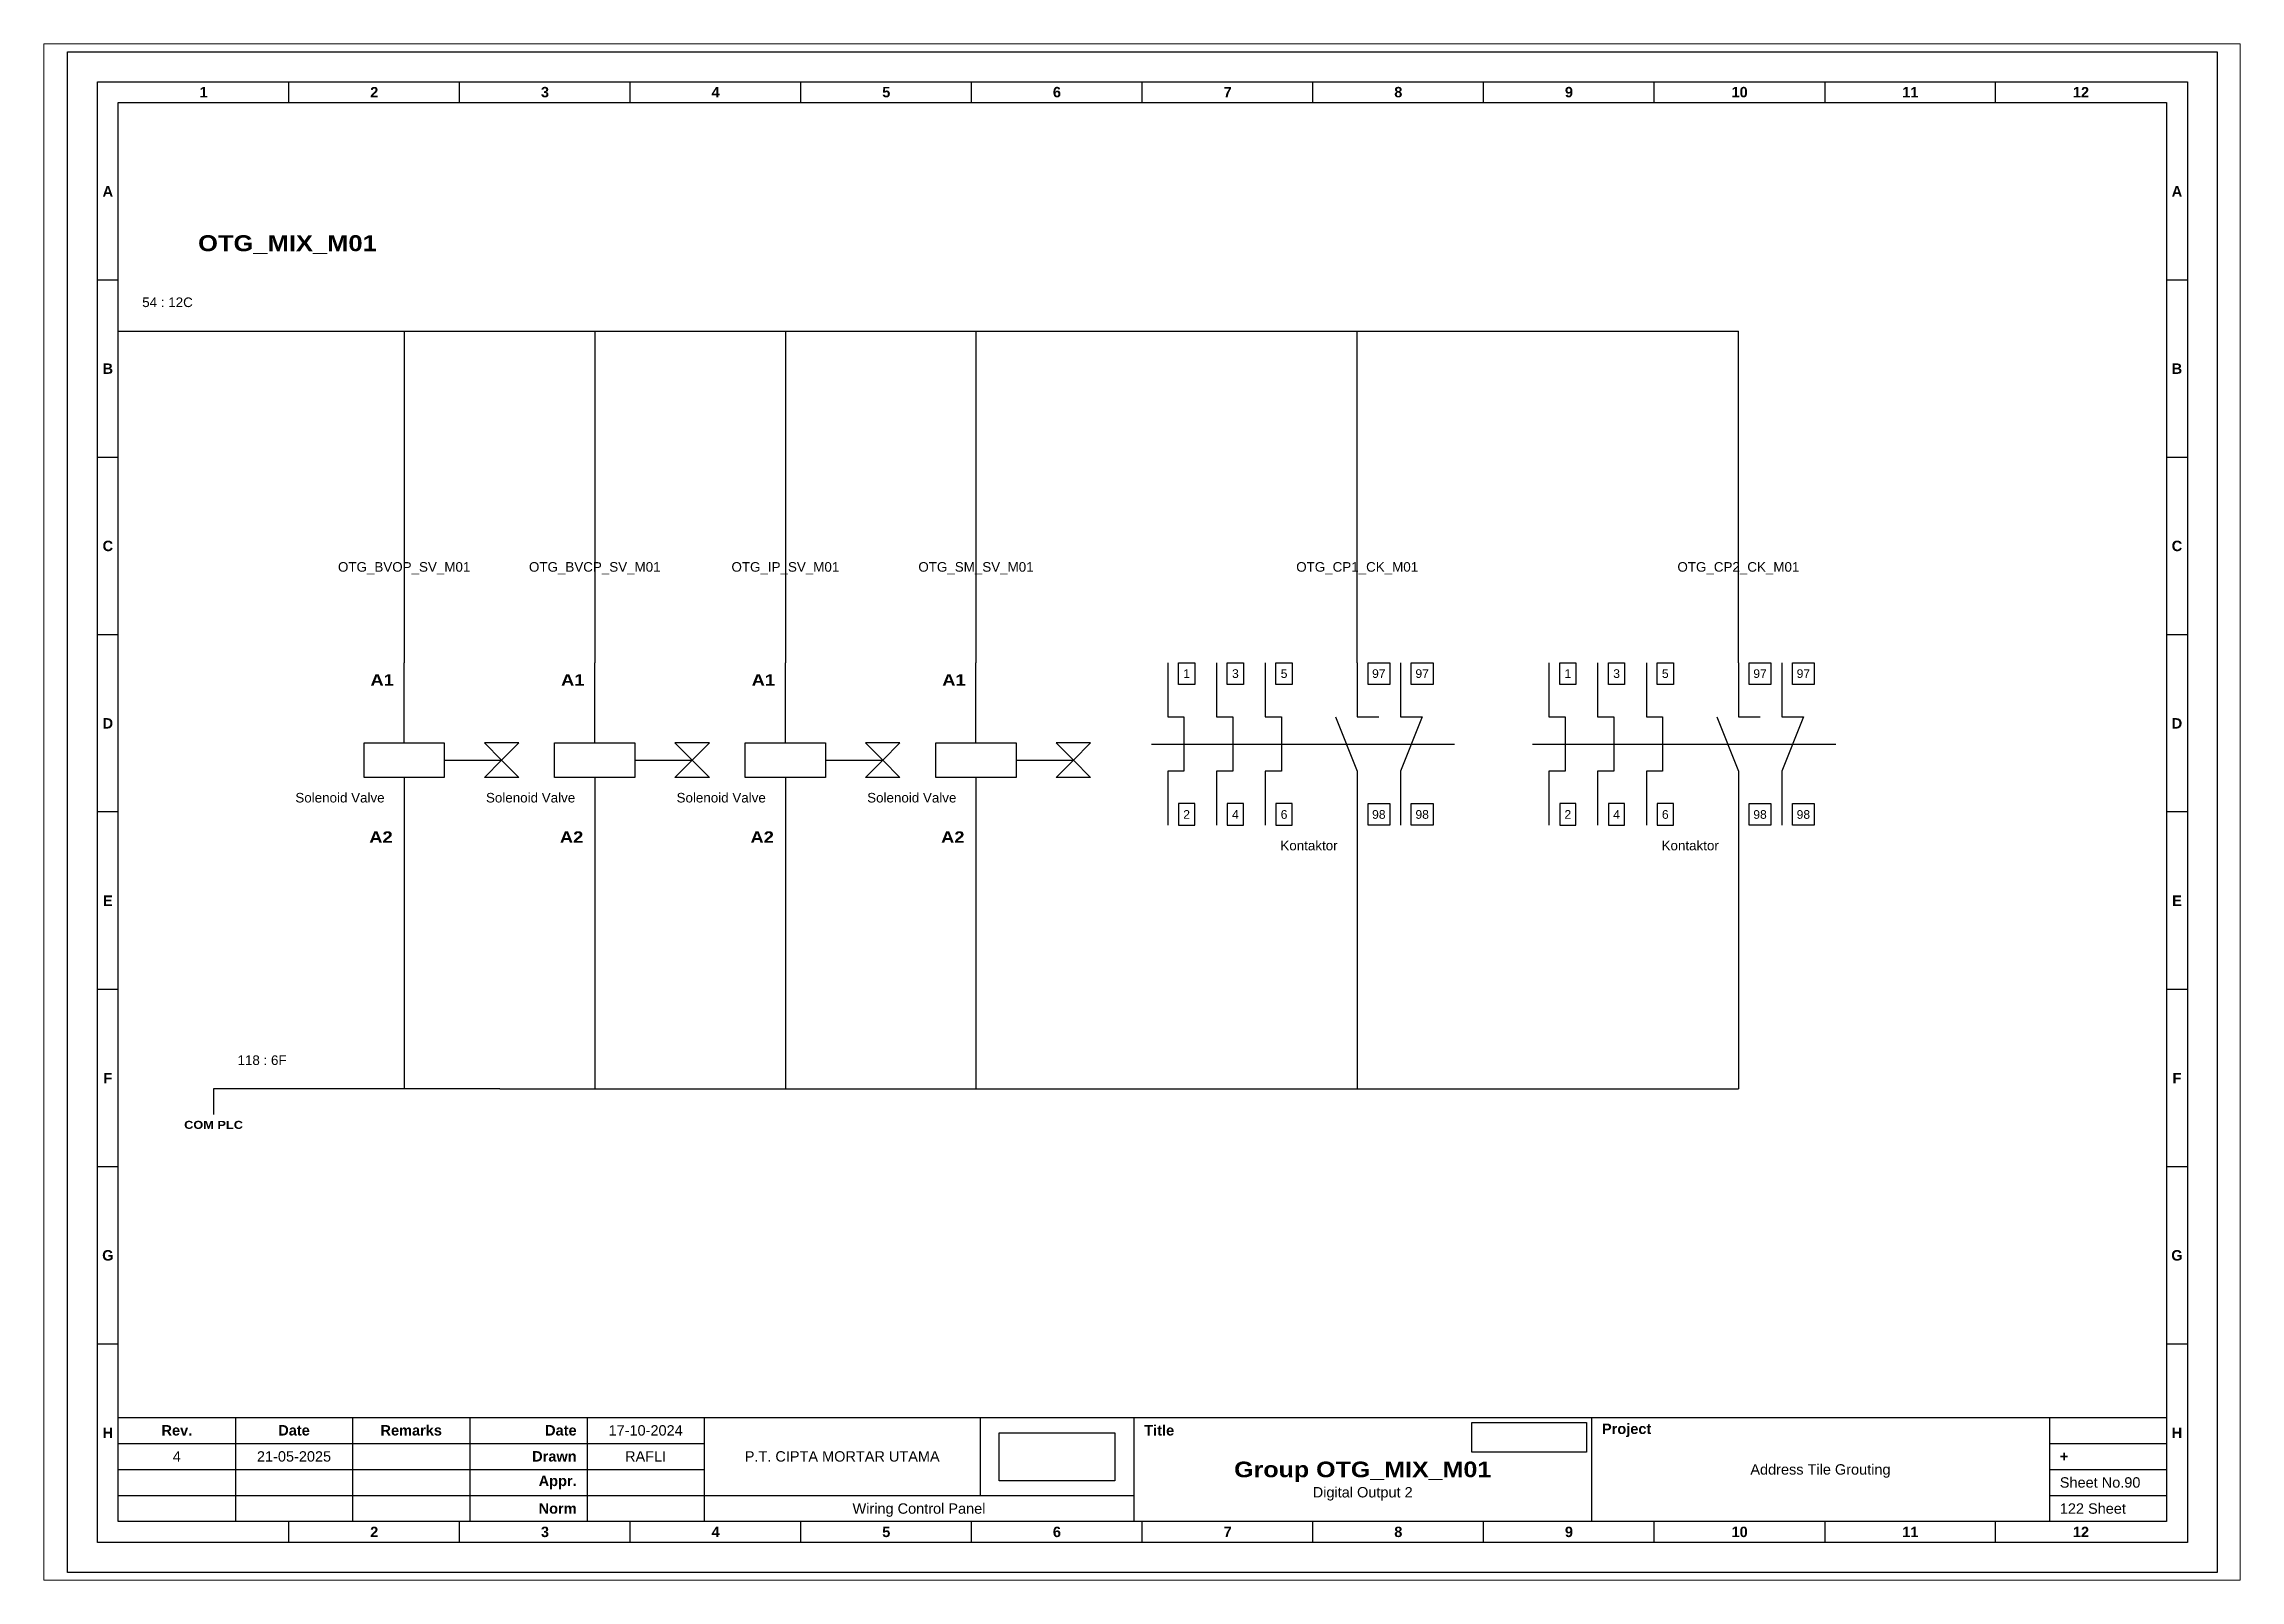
# Paper-space layout 'OTG_MIX_M01' of a CAD drawing. Header units: centimetres, sheet in millimetres. Extents: x -3 to 818, y -16 to 558.
# The model-space entities are those that its viewports show. They can reach past a viewport. Long polylines and large blocks are cut down to what shows.
import ezdxf
from ezdxf.enums import TextEntityAlignment as Align

# ---------------------------------------------------------------- set-up
doc = ezdxf.new("R2010")
doc.units = ezdxf.units.CM
doc.header["$MEASUREMENT"] = 0
doc.layers.add('MU Project Line', color=7, linetype='Continuous', true_color=0xfefefe)
doc.styles.add('Bold', font='ariblk.ttf', dxfattribs={"height": 25.4})
doc.styles.get("Standard").update_dxf_attribs({"font": 'arial.ttf'})
picture_1 = doc.add_image_def('image1.png', size_in_pixel=(2048, 847))
picture_2 = doc.add_image_def('image2.png', size_in_pixel=(2092, 542))

# ---------------------------------------------------------------- blocks, each defined once
blk = doc.blocks.new('KOP MU PROJECT')
at = {"color": 6, "ltscale": 50}
for p, q in [((27.74, 184.05), (27.74, 186.66)), ((49.13, 184.05), (49.13, 186.66)), ((70.51, 184.05), (70.51, 186.66)), ((91.89, 184.05), (91.89, 186.66)), ((113.27, 184.05), (113.27, 186.66)), ((134.66, 184.05), (134.66, 186.66)), ((156.04, 184.05), (156.04, 186.66)), ((177.42, 184.05), (177.42, 186.66)), ((198.8, 184.05), (198.8, 186.66)), ((220.19, 184.05), (220.19, 186.66)), ((241.57, 184.05), (241.57, 186.66)), ((6.36, 161.84), (3.75, 161.84)), ((265.59, 161.84), (262.98, 161.84)), ((6.36, 139.63), (3.75, 139.63)), ((265.59, 139.63), (262.98, 139.63)), ((6.36, 117.42), (3.75, 117.42)), ((265.59, 117.42), (262.98, 117.42)), ((6.36, 95.22), (3.75, 95.22)), ((265.59, 95.22), (262.98, 95.22)), ((6.36, 73.01), (3.75, 73.01)), ((265.59, 73.01), (262.98, 73.01)), ((6.36, 50.8), (3.75, 50.8)), ((265.59, 50.8), (262.98, 50.8)), ((6.36, 28.59), (3.75, 28.59)), ((265.59, 28.59), (262.98, 28.59)), ((27.74, 3.75), (27.74, 6.36)), ((49.13, 3.75), (49.13, 6.36)), ((70.51, 3.75), (70.51, 6.36)), ((91.89, 3.75), (91.89, 6.36)), ((113.27, 3.75), (113.27, 6.36)), ((134.66, 3.75), (134.66, 6.36)), ((156.04, 3.75), (156.04, 6.36)), ((177.42, 3.75), (177.42, 6.36)), ((198.8, 3.75), (198.8, 6.36)), ((220.19, 3.75), (220.19, 6.36)), ((241.57, 3.75), (241.57, 6.36))]:
    blk.add_line(p, q, dxfattribs=at)
at = {"ltscale": 50}
for p, q in [((6.36, 19.41), (262.98, 19.41)), ((21.04, 19.41), (21.04, 6.36)), ((35.72, 19.41), (35.72, 6.36)), ((50.41, 19.41), (50.41, 6.36)), ((65.09, 19.41), (65.09, 6.36)), ((79.77, 19.41), (79.77, 6.36)), ((114.35, 19.41), (114.35, 9.62)), ((133.6, 19.41), (133.6, 6.36)), ((190.95, 19.41), (190.95, 6.36)), ((248.3, 19.41), (248.3, 6.36)), ((6.36, 16.15), (79.77, 16.15)), ((248.3, 16.15), (262.98, 16.15)), ((6.36, 12.89), (79.77, 12.89)), ((248.3, 12.89), (262.98, 12.89)), ((6.36, 9.62), (133.6, 9.62)), ((248.3, 9.62), (262.98, 9.62))]:
    blk.add_line(p, q, dxfattribs=at)
at = {"color": 1, "ltscale": 50}
blk.add_lwpolyline([(269.34, 0), (0, 0), (0, 190.41), (269.34, 190.41)], close=True, dxfattribs=at)
at = {"color": 6, "ltscale": 50}
for points in [[(265.59, 3.75), (3.75, 3.75), (3.75, 186.66), (265.59, 186.66)], [(262.98, 6.36), (6.36, 6.36), (6.36, 184.05), (262.98, 184.05)]]:
    blk.add_lwpolyline(points, close=True, dxfattribs=at)
at = {"ltscale": 50, "char_height": 1.305, "attachment_point": 4}
for s, width, heights, insert in [('\\pxqc;{\\fArial|b1|i0|c0|p34;1}', 21.3825, [2.51], (6.36, 185.36)), ('\\pxqc;{\\fArial|b1|i0|c0|p34;2}', 21.3825, [2.51], (27.74, 185.36)), ('\\pxqc;{\\fArial|b1|i0|c0|p34;3}', 21.3825, [2.51], (49.13, 185.36)), ('\\pxqc;{\\fArial|b1|i0|c0|p34;4}', 21.3825, [2.51], (70.51, 185.36)), ('\\pxqc;{\\fArial|b1|i0|c0|p34;5}', 21.3825, [2.51], (91.89, 185.36)), ('\\pxqc;{\\fArial|b1|i0|c0|p34;6}', 21.3825, [2.51], (113.27, 185.36)), ('\\pxqc;{\\fArial|b1|i0|c0|p34;7}', 21.3825, [2.51], (134.66, 185.36)), ('\\pxqc;{\\fArial|b1|i0|c0|p34;8}', 21.3825, [2.51], (156.04, 185.36)), ('\\pxqc;{\\fArial|b1|i0|c0|p34;9}', 21.3825, [2.51], (177.42, 185.36)), ('\\pxqc;{\\fArial|b1|i0|c0|p34;10}', 21.3825, [2.51], (198.8, 185.36)), ('\\pxqc;{\\fArial|b1|i0|c0|p34;11}', 21.3825, [2.51], (220.19, 185.36)), ('\\pxqc;{\\fArial|b1|i0|c0|p34;12}', 21.3825, [2.51], (241.57, 185.36)), ('\\pxqc;{\\fArial|b1|i0|c0|p34;A}', 2.61, [2.51], (3.75, 172.95)), ('\\pxqc;{\\fArial|b1|i0|c0|p34;A}', 2.61, [2.51], (262.98, 172.95)), ('\\pxqc;{\\fArial|b1|i0|c0|p34;B}', 2.61, [2.51], (3.75, 150.74)), ('\\pxqc;{\\fArial|b1|i0|c0|p34;B}', 2.61, [2.51], (262.98, 150.74)), ('\\pxqc;{\\fArial|b1|i0|c0|p34;C}', 2.61, [2.51], (3.75, 128.53)), ('\\pxqc;{\\fArial|b1|i0|c0|p34;C}', 2.61, [2.51], (262.98, 128.53)), ('\\pxqc;{\\fArial|b1|i0|c0|p34;D}', 2.61, [2.51], (3.75, 106.32)), ('\\pxqc;{\\fArial|b1|i0|c0|p34;D}', 2.61, [2.51], (262.98, 106.32)), ('\\pxqc;{\\fArial|b1|i0|c0|p34;E}', 2.61, [2.51], (3.75, 84.11)), ('\\pxqc;{\\fArial|b1|i0|c0|p34;E}', 2.61, [2.51], (262.98, 84.11)), ('\\pxqc;{\\fArial|b1|i0|c0|p34;F}', 2.61, [2.51], (3.75, 61.9)), ('\\pxqc;{\\fArial|b1|i0|c0|p34;F}', 2.61, [2.51], (262.98, 61.9)), ('\\pxqc;{\\fArial|b1|i0|c0|p34;G}', 2.61, [2.51], (3.75, 39.69)), ('\\pxqc;{\\fArial|b1|i0|c0|p34;G}', 2.61, [2.51], (262.98, 39.69)), ('\\pxqc;{\\fArial|b1|i0|c0|p34;H}', 2.61, [2.51], (3.75, 17.47)), ('\\pxqc;{\\fArial|b1|i0|c0|p34;Rev.}', 14.6811, [2.88], (6.36, 17.78)), ('\\pxqc;{\\fArial|b1|i0|c0|p34;Date}', 14.6811, [2.88], (21.04, 17.78)), ('\\pxqc;{\\fArial|b1|i0|c0|p34;Remarks}', 14.6811, [2.88], (35.72, 17.78)), ('\\pxqr;{\\fArial|b1|i0|c0|p34;Date}', 13.3761, [2.88], (50.41, 17.78)), ('\\pxql;{\\fArial|b1|i0|c0|p34;Title}', 50.2419, [2.88], (134.9, 17.78)), ('\\pxql;{\\fArial|b1|i0|c0|p34;Project}', 50.2419, [2.88], (192.25, 17.78)), ('\\pxqc;{\\fArial|b1|i0|c0|p34;H}', 2.61, [2.51], (262.98, 17.47)), ('\\pxqr;{\\fArial|b1|i0|c0|p34;Drawn}', 13.3761, [2.88], (50.41, 14.52)), ('\\pxql;{\\fArial|b1|i0|c0|p34;+}', 14.6811, [2.88], (249.61, 14.52)), ('\\pxqr;{\\fArial|b1|i0|c0|p34;Appr.}', 13.3761, [2.88], (50.41, 11.26)), ('\\pxqr;{\\fArial|b1|i0|c0|p34;Norm}', 13.3761, [2.88], (50.41, 7.99)), ('\\pxqc;{\\fArial|b1|i0|c0|p34;2}', 21.3825, [2.51], (27.74, 5.06)), ('\\pxqc;{\\fArial|b1|i0|c0|p34;3}', 21.3825, [2.51], (49.13, 5.06)), ('\\pxqc;{\\fArial|b1|i0|c0|p34;4}', 21.3825, [2.51], (70.51, 5.06)), ('\\pxqc;{\\fArial|b1|i0|c0|p34;5}', 21.3825, [2.51], (91.89, 5.06)), ('\\pxqc;{\\fArial|b1|i0|c0|p34;6}', 21.3825, [2.51], (113.27, 5.06)), ('\\pxqc;{\\fArial|b1|i0|c0|p34;7}', 21.3825, [2.51], (134.66, 5.06)), ('\\pxqc;{\\fArial|b1|i0|c0|p34;8}', 21.3825, [2.51], (156.04, 5.06)), ('\\pxqc;{\\fArial|b1|i0|c0|p34;9}', 21.3825, [2.51], (177.42, 5.06)), ('\\pxqc;{\\fArial|b1|i0|c0|p34;10}', 21.3825, [2.51], (198.8, 5.06)), ('\\pxqc;{\\fArial|b1|i0|c0|p34;11}', 21.3825, [2.51], (220.19, 5.06)), ('\\pxqc;{\\fArial|b1|i0|c0|p34;12}', 21.3825, [2.51], (241.57, 5.06))]:
    blk.add_mtext_dynamic_manual_height_columns(s, width=width, gutter_width=0.0326, heights=heights, dxfattribs=dict(at, insert=insert))
at = {"ltscale": 50}
for tag, p in [('DATECREATED', (72.43, 17.78)), ('REV', (13.7, 14.52)), ('REVDATE', (28.38, 14.52)), ('REMARKS', (43.06, 14.52)), ('DRAWN', (72.43, 14.52)), ('COMPANY', (97.06, 14.52)), ('APPR', (72.43, 11.26)), ('PROJECT', (219.62, 12.89)), ('NORM', (72.43, 7.99)), ('DRAWINGCATEGORY', (106.68, 7.99)), ('DESCRIPTION', (162.27, 10.03))]:
    blk.add_attdef(tag, text='', height=1.3, dxfattribs=at).set_placement(p, align=Align.MIDDLE_CENTER)
at = {"ltscale": 50, "style": 'Bold'}
blk.add_attdef('TITLE', text='', height=1.96, dxfattribs=at).set_placement((162.27, 12.89), align=Align.MIDDLE_CENTER)
at = {"ltscale": 50}
for tag, p in [('SHEETNUMBER', (249.61, 11.26)), ('TOTALSHEET', (249.61, 7.99))]:
    blk.add_attdef(tag, text='', height=1.3, dxfattribs=at).set_placement(p, align=Align.MIDDLE_LEFT)
image = blk.add_image(picture_1, insert=(116.72, 11.48), size_in_units=(14.5, 6), dxfattribs=at)
image.dxf.flags = 15
image = blk.add_image(picture_2, insert=(175.94, 15.04), size_in_units=(14.36, 3.72), dxfattribs=at)
image.dxf.flags = 15

msp = doc.modelspace()

# ---------------------------------------------------------------- linework, layer by layer
at = {"color": 146, "ltscale": 50, "true_color": 0x105689}
for p, q in [((2657.42, 2319.95), (2681.3, 2319.95)), ((2681.3, 2319.95), (2705.18, 2319.95)), ((2693.24, 2319.95), (2693.24, 2278.41)), ((2705.18, 2319.95), (2729.06, 2319.95)), ((2717.12, 2319.95), (2717.12, 2278.41)), ((2729.06, 2319.95), (2752.94, 2319.95)), ((2741, 2319.95), (2741, 2278.41)), ((2752.94, 2319.95), (2776.82, 2319.95)), ((2764.88, 2319.95), (2764.88, 2278.41)), ((2776.82, 2319.95), (2800.7, 2319.95)), ((2800.7, 2319.95), (2824.58, 2319.95)), ((2812.64, 2278.41), (2812.64, 2319.95)), ((2824.58, 2319.95), (2848.46, 2319.95)), ((2848.46, 2319.95), (2860.4, 2319.95)), ((2860.4, 2278.41), (2860.4, 2319.95)), ((2812.64, 2258.06), (2812.64, 2225.04)), ((2860.4, 2258.06), (2860.4, 2225.04)), ((2693.24, 2254.31), (2693.24, 2225.04)), ((2717.12, 2254.31), (2717.12, 2225.04)), ((2741, 2254), (2741, 2225.04)), ((2764.88, 2254), (2764.88, 2225.04)), ((2705.22, 2225.04), (2669.36, 2225.04)), ((2669.36, 2225.04), (2669.36, 2221.84)), ((2705.22, 2225.04), (2753.02, 2225.04)), ((2753.02, 2225.04), (2753.02, 2225.04)), ((2753.02, 2225.04), (2800.82, 2225.04)), ((2800.82, 2225.04), (2860.4, 2225.04))]:
    msp.add_line(p, q, dxfattribs=at)
at = {"ltscale": 50}
for p, q in [((2693.24, 2268.36), (2693.24, 2278.41)), ((2717.12, 2268.36), (2717.12, 2278.41)), ((2741, 2268.36), (2741, 2278.41)), ((2764.88, 2268.36), (2764.88, 2278.41)), ((2812.64, 2278.41), (2812.64, 2271.63)), ((2818.07, 2278.41), (2818.07, 2271.63)), ((2860.4, 2278.41), (2860.4, 2271.63)), ((2865.83, 2278.41), (2865.83, 2271.63)), ((2786.86, 2268.23), (2824.85, 2268.23)), ((2834.62, 2268.23), (2872.61, 2268.23)), ((2698.26, 2266.2), (2705.44, 2266.2)), ((2722.14, 2266.2), (2729.32, 2266.2)), ((2746.02, 2266.2), (2753.2, 2266.2)), ((2769.9, 2266.2), (2777.08, 2266.2)), ((2812.64, 2264.84), (2812.64, 2258.06)), ((2818.07, 2264.84), (2818.07, 2258.06)), ((2860.4, 2264.84), (2860.4, 2258.06)), ((2865.83, 2264.84), (2865.83, 2258.06)), ((2693.24, 2264.05), (2693.24, 2254)), ((2717.12, 2264.05), (2717.12, 2254)), ((2741, 2264.05), (2741, 2254)), ((2764.88, 2264.05), (2764.88, 2254))]:
    msp.add_line(p, q, dxfattribs=at)
at = {"color": 1, "ltscale": 50}
for points in [[(2788.9, 2278.41), (2788.9, 2271.63), (2790.93, 2271.63), (2790.93, 2264.84), (2788.9, 2264.84), (2788.9, 2258.06)], [(2795, 2278.41), (2795, 2271.63), (2797.04, 2271.63), (2797.04, 2264.84), (2795, 2264.84), (2795, 2258.06)], [(2801.11, 2278.41), (2801.11, 2271.63), (2803.14, 2271.63), (2803.14, 2264.84), (2801.11, 2264.84), (2801.11, 2258.06)], [(2836.66, 2278.41), (2836.66, 2271.63), (2838.69, 2271.63), (2838.69, 2264.84), (2836.66, 2264.84), (2836.66, 2258.06)], [(2842.76, 2278.41), (2842.76, 2271.63), (2844.8, 2271.63), (2844.8, 2264.84), (2842.76, 2264.84), (2842.76, 2258.06)], [(2848.87, 2278.41), (2848.87, 2271.63), (2850.9, 2271.63), (2850.9, 2264.84), (2848.87, 2264.84), (2848.87, 2258.06)]]:
    msp.add_lwpolyline(points, dxfattribs=at)
at = {"ltscale": 50}
for points in [[(2790.25, 2278.41), (2792.29, 2278.41), (2792.29, 2275.7), (2790.25, 2275.7)], [(2796.36, 2278.41), (2798.39, 2278.41), (2798.39, 2275.7), (2796.36, 2275.7)], [(2802.46, 2278.41), (2804.5, 2278.41), (2804.5, 2275.7), (2802.46, 2275.7)], [(2814, 2278.41), (2816.71, 2278.41), (2816.71, 2275.7), (2814, 2275.7)], [(2819.42, 2278.41), (2822.14, 2278.41), (2822.14, 2275.7), (2819.42, 2275.7)], [(2838.01, 2278.41), (2840.05, 2278.41), (2840.05, 2275.7), (2838.01, 2275.7)], [(2844.12, 2278.41), (2846.15, 2278.41), (2846.15, 2275.7), (2844.12, 2275.7)], [(2850.22, 2278.41), (2852.26, 2278.41), (2852.26, 2275.7), (2850.22, 2275.7)], [(2861.76, 2278.41), (2864.47, 2278.41), (2864.47, 2275.7), (2861.76, 2275.7)], [(2867.18, 2278.41), (2869.9, 2278.41), (2869.9, 2275.7), (2867.18, 2275.7)], [(2688.21, 2268.36), (2698.26, 2268.36), (2698.26, 2264.05), (2688.21, 2264.05)], [(2705.44, 2266.2), (2707.6, 2268.36), (2703.29, 2268.36)], [(2712.09, 2268.36), (2722.14, 2268.36), (2722.14, 2264.05), (2712.09, 2264.05)], [(2729.32, 2266.2), (2731.48, 2268.36), (2727.17, 2268.36)], [(2735.97, 2268.36), (2746.02, 2268.36), (2746.02, 2264.05), (2735.97, 2264.05)], [(2753.2, 2266.2), (2755.36, 2268.36), (2751.05, 2268.36)], [(2759.85, 2268.36), (2769.9, 2268.36), (2769.9, 2264.05), (2759.85, 2264.05)], [(2777.08, 2266.2), (2779.24, 2268.36), (2774.93, 2268.36)], [(2705.44, 2266.2), (2707.6, 2264.05), (2703.29, 2264.05)], [(2729.32, 2266.2), (2731.48, 2264.05), (2727.17, 2264.05)], [(2753.2, 2266.2), (2755.36, 2264.05), (2751.05, 2264.05)], [(2777.08, 2266.2), (2779.24, 2264.05), (2774.93, 2264.05)], [(2790.25, 2258.06), (2792.29, 2258.06), (2792.29, 2260.77), (2790.25, 2260.77)], [(2796.36, 2258.06), (2798.39, 2258.06), (2798.39, 2260.77), (2796.36, 2260.77)], [(2802.46, 2258.06), (2804.5, 2258.06), (2804.5, 2260.77), (2802.46, 2260.77)], [(2814, 2260.77), (2816.71, 2260.77), (2816.71, 2258.06), (2814, 2258.06)], [(2819.42, 2260.77), (2822.14, 2260.77), (2822.14, 2258.06), (2819.42, 2258.06)], [(2838.01, 2258.06), (2840.05, 2258.06), (2840.05, 2260.77), (2838.01, 2260.77)], [(2844.12, 2258.06), (2846.15, 2258.06), (2846.15, 2260.77), (2844.12, 2260.77)], [(2850.22, 2258.06), (2852.26, 2258.06), (2852.26, 2260.77), (2850.22, 2260.77)], [(2861.76, 2260.77), (2864.47, 2260.77), (2864.47, 2258.06), (2861.76, 2258.06)], [(2867.18, 2260.77), (2869.9, 2260.77), (2869.9, 2258.06), (2867.18, 2258.06)]]:
    msp.add_lwpolyline(points, close=True, dxfattribs=at)
for points in [[(2809.93, 2271.63), (2812.64, 2264.84)], [(2812.64, 2271.63), (2815.35, 2271.63)], [(2818.07, 2271.63), (2820.78, 2271.63), (2818.07, 2264.84)], [(2857.69, 2271.63), (2860.4, 2264.84)], [(2860.4, 2271.63), (2863.11, 2271.63)], [(2865.83, 2271.63), (2868.54, 2271.63), (2865.83, 2264.84)]]:
    msp.add_lwpolyline(points, dxfattribs=at)

# ---------------------------------------------------------------- block references
msp.add_blockref('KOP MU PROJECT', (2651.06, 2164.5)).add_auto_attribs({'DESCRIPTION': 'Digital Output 2', 'TITLE': 'Group OTG_MIX_M01', 'PROJECT': 'Address Tile Grouting', 'COMPANY': 'P.T. CIPTA MORTAR UTAMA', 'DRAWINGCATEGORY': 'Wiring Control Panel', 'DRAWN': 'RAFLI', 'DATECREATED': '17-10-2024', 'REVDATE': '21-05-2025', 'REV': '4', 'SHEETNUMBER': 'Sheet No.90', 'TOTALSHEET': '122 Sheet'})

# ---------------------------------------------------------------- texts
at = {"ltscale": 500, "style": 'Bold'}
msp.add_text('OTG_MIX_M01', height=2, dxfattribs=at).set_placement((2667.42, 2329.95))
at = {"ltscale": 500}
for s, p in [('54 : 12C', (2660.42, 2324.15)), ('118 : 6F', (2672.36, 2229.24))]:
    msp.add_text(s, height=1.2, dxfattribs=at).set_placement(p, align=Align.TOP_LEFT)
at = {"ltscale": 50}
for s, p in [('OTG_BVOP_SV_M01', (2693.24, 2290.41)), ('OTG_BVCP_SV_M01', (2717.12, 2290.41)), ('OTG_IP_SV_M01', (2741, 2290.41)), ('OTG_SM_SV_M01', (2764.88, 2290.41)), ('OTG_CP1_CK_M01', (2812.64, 2290.41)), ('OTG_CP2_CK_M01', (2860.4, 2290.41))]:
    msp.add_text(s, height=1.2, dxfattribs=at).set_placement(p, align=Align.MIDDLE_CENTER)
at = {"ltscale": 500, "style": 'Bold'}
for p in [(2691.95, 2276.97), (2715.83, 2276.97), (2739.71, 2276.97), (2763.59, 2276.97)]:
    msp.add_text('A1', height=1.436, dxfattribs=at).set_placement(p, align=Align.TOP_RIGHT)
at = {"ltscale": 500}
for s, height, p in [('1', 1.09, (2791.27, 2277.05)), ('3', 1.09, (2797.38, 2277.05)), ('5', 1.09, (2803.48, 2277.05)), ('97', 1.085, (2815.35, 2277.05)), ('97', 1.085, (2820.78, 2277.05)), ('1', 1.09, (2839.03, 2277.05)), ('3', 1.09, (2845.14, 2277.05)), ('5', 1.09, (2851.24, 2277.05)), ('97', 1.085, (2863.11, 2277.05)), ('97', 1.085, (2868.54, 2277.05)), ('2', 1.09, (2791.27, 2259.41)), ('4', 1.09, (2797.38, 2259.41)), ('6', 1.09, (2803.48, 2259.41)), ('98', 1.085, (2815.35, 2259.41)), ('98', 1.085, (2820.78, 2259.41)), ('2', 1.09, (2839.03, 2259.41)), ('4', 1.09, (2845.14, 2259.41)), ('6', 1.09, (2851.24, 2259.41)), ('98', 1.085, (2863.11, 2259.41)), ('98', 1.085, (2868.54, 2259.41))]:
    msp.add_text(s, height=height, dxfattribs=at).set_placement(p, align=Align.MIDDLE_CENTER)
at = {"ltscale": 50}
for s, p in [('Solenoid Valve', (2690.79, 2260.55)), ('Solenoid Valve', (2714.67, 2260.55)), ('Solenoid Valve', (2738.55, 2260.55)), ('Solenoid Valve', (2762.43, 2260.55)), ('Kontaktor', (2810.19, 2254.56)), ('Kontaktor', (2857.95, 2254.56))]:
    msp.add_text(s, height=1.2, dxfattribs=at).set_placement(p, align=Align.BOTTOM_RIGHT)
at = {"ltscale": 500, "style": 'Bold'}
for p in [(2691.8, 2255.43), (2715.68, 2255.43), (2739.56, 2255.43), (2763.44, 2255.43)]:
    msp.add_text('A2', height=1.436, dxfattribs=at).set_placement(p, align=Align.BOTTOM_RIGHT)
at = {"ltscale": 50, "style": 'Bold'}
msp.add_text('COM PLC', height=1, dxfattribs=at).set_placement((2669.36, 2221.04), align=Align.TOP_CENTER)

psp = doc.layouts.new('OTG_MIX_M01')

# ---------------------------------------------------------------- viewports
at = {"layer": 'MU Project Line', "ltscale": 50}
psp.add_viewport(center=(407.25, 271.11), size=(820.98, 573.9882), view_center_point=(2785.68, 2259.72), view_height=192.3681, dxfattribs=at)

doc.saveas('drawing.dxf')
